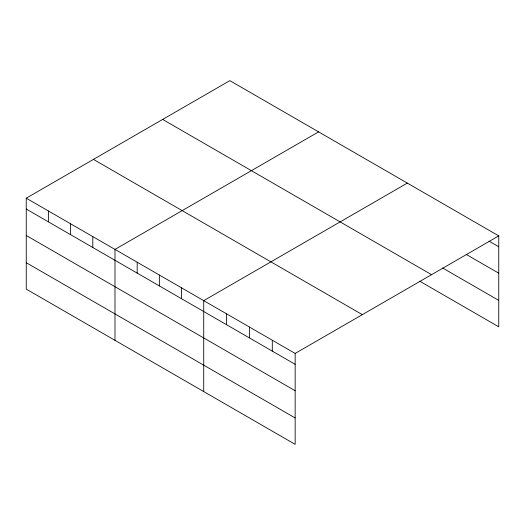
<?xml version="1.0" encoding="UTF-8"?>
<svg xmlns="http://www.w3.org/2000/svg" width="525" height="525" viewBox="0 0 525 525"><rect width="100%" height="100%" fill="white"/><g stroke="black" fill="none" stroke-linecap="round" stroke-linejoin="round"><path stroke-width="0.79" d="M26.25 198.181L295.155 353.43L295.155 444.36L26.25 289.111L26.25 198.181L229.845 80.64L498.75 235.889L498.75 326.819L419.79 281.229M318.583 131.873L114.988 249.414L114.988 340.344M407.321 183.1L203.726 300.648L203.726 391.578M295.155 353.43L498.75 235.889M489.051 241.172L498.75 246.77M466.193 254.395L498.75 273.19M442.647 268.012L498.75 300.405M162.658 119.424L431.563 274.68M93.437 159.39L362.342 314.646M26.25 209.062L295.155 364.317M26.25 235.482L295.155 390.731M26.25 262.697L295.155 417.946M272.298 340.233L272.298 351.12M249.441 327.042L249.441 337.923M226.583 313.845L226.583 324.726M181.545 287.838L181.545 298.718M159.357 275.028L159.357 285.915M137.176 262.224L137.176 273.105M92.807 236.604L92.807 247.485M70.619 223.794L70.619 234.682M48.438 210.991L48.438 221.872"/></g></svg>
